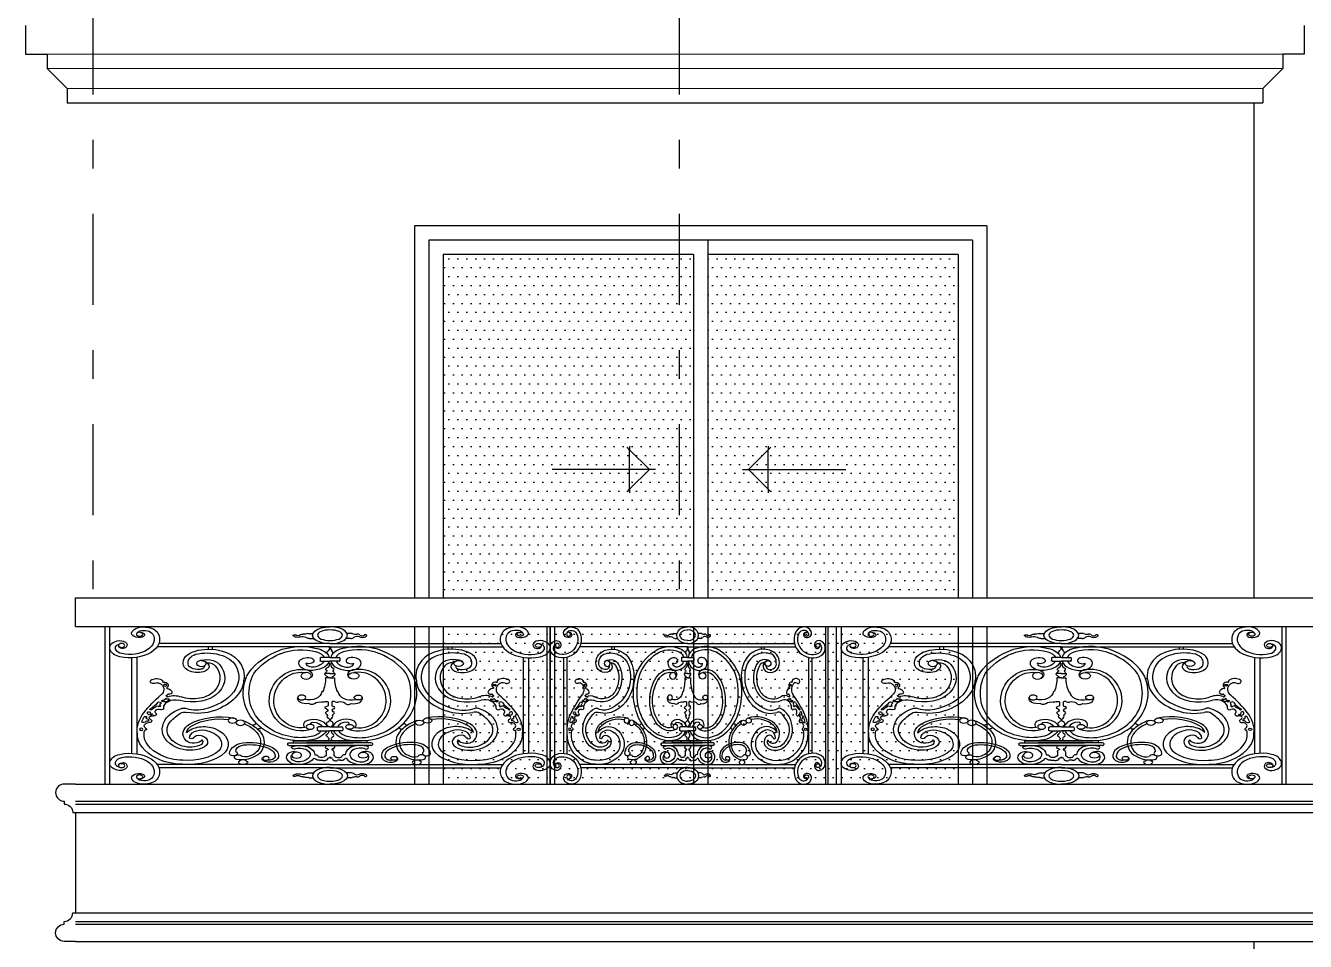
# Model space of a CAD drawing. Extents: x 185 to 567, y -69 to 170.
# Drawn here: x 330.027 to 334.501, y -15.636 to -12.436 of the extents above; entities that cross this region are included whole.
import ezdxf

# ---------------------------------------------------------------- set-up
doc = ezdxf.new("R2010")
doc.units = 0
doc.header["$LTSCALE"] = 0.25
doc.header["$MEASUREMENT"] = 0
doc.linetypes.add('B4-PLANS$0$DASHDOT', pattern=[25.4, 12.7, -6.35, 0, -6.35])
doc.layers.get('0').update_dxf_attribs({"linetype": 'CONTINUOUS'})
for name, color, linetype in [('A-AX', 1, 'B4-PLANS$0$DASHDOT'), ('A-ELV 5', 51, 'CONTINUOUS'), ('A-ELV 6', 71, 'CONTINUOUS'), ('A-FerFroge', 156, 'CONTINUOUS'), ('A-GRC', 8, 'CONTINUOUS'), ('A-groves', 8, 'CONTINUOUS'), ('A-WIN', 3, 'CONTINUOUS'), ('A-WIN HAT', 125, 'CONTINUOUS')]:
    doc.layers.add(name, color=color, linetype=linetype)
doc.layers.add('A-KORNISH', color=8, linetype='CONTINUOUS', lineweight=9)

# ---------------------------------------------------------------- blocks, each defined once
blk = doc.blocks.new('A$C5D9A0A75')
at = {"color": 8}
for p, q in [((-0.2424, -0.5809), (-0.251, -0.5723)), ((-0.2424, -0.5687), (-0.2424, -0.5809)), ((0.2424, -0.5687), (0.2424, -0.5809)), ((0.2424, -0.5809), (0.251, -0.5723)), ((-0.1517, -0.65), (-0.1733, -0.65)), ((0.1517, -0.65), (0.1733, -0.65)), ((-0.251, -0.7277), (-0.2424, -0.7191)), ((-0.2424, -0.7191), (-0.2424, -0.7313)), ((0.2424, -0.7191), (0.2424, -0.7313)), ((0.251, -0.7277), (0.2424, -0.7191))]:
    blk.add_line(p, q, dxfattribs=at)
for p, q in [((-0.1733, -0.65), (-0.5132, -0.65)), ((0.1733, -0.65), (0.5132, -0.65))]:
    blk.add_line(p, q)
at = {"elevation": 0}
for points in [[(-0.2424, -0.5809), (-0.1733, -0.65), (-0.2424, -0.7191), (-0.2424, -0.5809)], [(0.2424, -0.5809), (0.1733, -0.65), (0.2424, -0.7191), (0.2424, -0.5809)]]:
    blk.add_lwpolyline(points, dxfattribs=at)
blk = doc.blocks.new('A$C484D5185')
at = {"layer": 'A-WIN HAT'}
h = blk.add_hatch(dxfattribs=at)
h.set_pattern_fill('DOTS', color=256, scale=0.5, style=0)
h.set_pattern_definition([(0, (0.1, -3e-07), (0.015625, 0.03125), [0, -0.03125])])
h.paths.add_polyline_path([(0.975, 1.85), (0.1, 1.85), (0.1, 0.65), (0.975, 0.65)])
h.paths.add_polyline_path([(1.9, 1.85), (1.025, 1.85), (1.025, 0.65), (1.9, 0.65)])
h.paths.add_polyline_path([(1.9, 0.55), (1.025, 0.55), (1.025, 0), (1.9, 0)])
h.paths.add_polyline_path([(0.975, 0.55), (0.1, 0.55), (0.1, 0), (0.975, 0)])
at = {"layer": 'A-WIN'}
for p, q in [((2, 1.95), (0, 1.95)), ((0, 1.95), (0, 0.65)), ((2, 1.95), (2, 0.65)), ((1.95, 1.9), (0.05, 1.9)), ((0.05, 1.9), (0.05, 0.65)), ((1.025, 1.9), (1.025, 0.65, 0)), ((1.95, 1.9), (1.95, 0.65)), ((0.975, 1.85), (0.1, 1.85, 0)), ((0.1, 1.85), (0.1, 0.65)), ((0.975, 1.85), (0.975, 0.65, 0)), ((1.9, 1.85), (1.025, 1.85)), ((1.9, 1.85), (1.9, 0.65)), ((0, 0.55), (0, 0)), ((0.05, 0.55), (0.05, 0)), ((0.1, 0.55), (0.1, 0)), ((0.975, 0.55, 0), (0.975, 0, 0)), ((1.025, 0.55, 0), (1.025, 0, 0)), ((1.9, 0.55), (1.9, 0)), ((1.95, 0.55), (1.95, 0)), ((2, 0.55), (2, 0))]:
    blk.add_line(p, q, dxfattribs=at)
at = {"layer": 'A-WIN', "extrusion": (0, 0, -1), "zscale": -1}
blk.add_blockref('A$C5D9A0A75', (-0.9941, 1.7491, 0), dxfattribs=at)
blk = doc.blocks.new('A$C50FD488D')
for p, q in [((0.209, -0.6483), (0.209, -0.1009)), ((0.2186, -0.0998), (0.2186, -0.6493)), ((1.1814, -0.0998), (1.1814, -0.6493)), ((1.191, -0.6483), (1.191, -0.1009)), ((0.6548, -0.123), (0.6628, -0.123)), ((0.7452, -0.123), (0.7372, -0.123)), ((0.7, -0.1578), (0.3264, -0.1578)), ((0.6548, -0.1403), (0.6647, -0.1403)), ((0.7, -0.1578), (1.0736, -0.1578)), ((0.7452, -0.1403), (0.7353, -0.1403)), ((0.7, -0.1694), (0.3225, -0.1694)), ((0.4338, -0.1694), (0.4338, -0.178)), ((0.4426, -0.1694), (0.4426, -0.1784)), ((0.7, -0.1694), (1.0775, -0.1694)), ((0.9574, -0.1694), (0.9574, -0.1784)), ((0.9662, -0.1694), (0.9662, -0.178)), ((0.2661, -0.2081), (0.2661, -0.5419)), ((0.2779, -0.2064), (0.2779, -0.5436)), ((0.6783, -0.2087), (0.6783, -0.2183)), ((0.7, -0.2072), (0.6798, -0.2072)), ((0.6798, -0.2197), (0.7, -0.2197)), ((0.7, -0.2072), (0.7202, -0.2072)), ((0.7202, -0.2197), (0.7, -0.2197)), ((0.7217, -0.2087), (0.7217, -0.2183)), ((1.1221, -0.2064), (1.1221, -0.5436)), ((1.1339, -0.2081), (1.1339, -0.5419)), ((0.7006, -0.2627), (0.6887, -0.2627)), ((0.7006, -0.2784), (0.6904, -0.2784)), ((0.695, -0.2742), (0.695, -0.2784)), ((0.6994, -0.2627), (0.7113, -0.2627)), ((0.6994, -0.2784), (0.7096, -0.2784)), ((0.705, -0.2742), (0.705, -0.2784)), ((0.5125, -0.2997), (0.5102, -0.2997)), ((0.5161, -0.2804), (0.5121, -0.2804)), ((0.8839, -0.2804), (0.8879, -0.2804)), ((0.8875, -0.2997), (0.8898, -0.2997)), ((0.6839, -0.3272), (0.6818, -0.3272)), ((0.7161, -0.3272), (0.7182, -0.3272)), ((0.6957, -0.3623), (0.6957, -0.3754)), ((0.7043, -0.3623), (0.7043, -0.3754)), ((0.6721, -0.4527), (0.6721, -0.4606)), ((0.7, -0.4498), (0.675, -0.4498)), ((0.675, -0.4635), (0.7, -0.4635)), ((0.7, -0.4498), (0.725, -0.4498)), ((0.725, -0.4635), (0.7, -0.4635)), ((0.7279, -0.4527), (0.7279, -0.4606)), ((0.6196, -0.4984), (0.7, -0.4984)), ((0.6196, -0.4984), (0.6196, -0.5051)), ((0.7, -0.4984), (0.6493, -0.4984)), ((0.7, -0.4984), (0.7507, -0.4984)), ((0.7804, -0.4984), (0.7, -0.4984)), ((0.7804, -0.4984), (0.7804, -0.5051)), ((0.6071, -0.508), (0.6071, -0.5113)), ((0.6101, -0.5051), (0.7, -0.5051)), ((0.6101, -0.5142), (0.7, -0.5142)), ((0.7, -0.5051), (0.6493, -0.5051)), ((0.7, -0.5142), (0.6493, -0.5142)), ((0.6904, -0.5142), (0.6904, -0.5216)), ((0.7, -0.5051), (0.7507, -0.5051)), ((0.7899, -0.5051), (0.7, -0.5051)), ((0.7, -0.5142), (0.7507, -0.5142)), ((0.7899, -0.5142), (0.7, -0.5142)), ((0.7096, -0.5142), (0.7096, -0.5216)), ((0.7929, -0.508), (0.7929, -0.5113)), ((0.6896, -0.5511), (0.6913, -0.5511)), ((0.6913, -0.5365), (0.6913, -0.5511)), ((0.7087, -0.5365), (0.7087, -0.5511)), ((0.7104, -0.5511), (0.7087, -0.5511)), ((0.7, -0.5806), (0.3225, -0.5806)), ((0.7, -0.5806), (1.0775, -0.5806)), ((0.7, -0.5922), (0.3264, -0.5922)), ((0.6548, -0.6097), (0.6647, -0.6097)), ((0.7, -0.5922), (1.0736, -0.5922)), ((0.7452, -0.6097), (0.7353, -0.6097)), ((0.6548, -0.627), (0.6628, -0.627)), ((0.7452, -0.627), (0.7372, -0.627))]:
    blk.add_line(p, q)
at = {"extrusion": (0, 0, -1)}
for centre, major_axis, ratio, start_param, end_param in [((0.2921, -0.1258), (-0.0261, 0), 0.986193, 0.359204, 1.773868), ((0.2934, -0.1324), (0.0205, 0), 0.986193, 4.240292, 5.936586), ((0.2934, -0.1324), (-0.0326, 0), 0.986193, 1.693369, 2.794993), ((0.7, -0.1293), (-0.0381, 0), 0.770201, 4.712389, 7.853982), ((0.7, -0.1293), (-0.0273, 0.0003), 0.684091, 4.704331, 7.845923), ((0.2823, -0.1222), (0.0157, 0), 0.986193, 1.044957, 3.500797), ((0.2921, -0.1258), (0.014, 0), 0.986193, 3.500797, 4.101526), ((0.2858, -0.128), (-0.00887, 0), 0.986193, 1.609909, 4.186549), ((0.2625, -0.1436), (-0.0534, 0), 0.986193, 2.793121, 3.920657), ((0.2625, -0.1436), (-0.0655, 0), 0.986193, 2.793121, 3.920657), ((0.6222, -0.13), (-0.0028, 0), 0.986193, -0.347364, 2.45784), ((0.6295, -0.1254), (-0.0114, 0), 0.986193, 4.153001, 5.767627), ((0.6295, -0.1254), (-0.00588, 0), 0.986193, 3.689898, 5.767627), ((0.6391, -0.1312), (-0.00547, 0), 0.986193, 0.548305, 1.353902), ((0.6406, -0.1429), (0.00954, 0), 0.986193, 4.147409, 5.443922), ((0.64, -0.1359), (0.0103, 0), 0.986193, 4.517077, 4.873859), ((0.6413, -0.1028), (0.0235, 0), 0.986193, 1.128208, 1.558447), ((0.645, -0.138), (-0.00206, 0.00206), 1, 1.523847, 1.779943), ((0.6548, -0.1317), (0.00879, 0), 0.986193, 1.570796, 2.558971), ((0.6548, -0.1317), (0.00879, 0), 0.986193, 4.310092, 4.712389), ((0.2448, -0.173), (0.0261, 0), 0.986193, 2.925853, 4.340517), ((0.2516, -0.1742), (0.0205, 0), 0.986193, 1.904728, 3.601022), ((0.2448, -0.173), (0.014, 0), 0.986193, 3.739788, 4.340517), ((0.241, -0.1635), (0.0157, 0), 0.986193, 4.340517, 6.796357), ((0.2447, -0.165), (0.00696, 0), 0.986193, 3.141593, 9.424778), ((0.247, -0.1668), (0.00887, 0), 0.986193, 0.513172, 3.089812), ((0.6371, -0.2594), (0.092, 0), 0.986193, 4.113809, 5.142554), ((0.2516, -0.1742), (0.0326, 0), 0.986193, 1.904728, 3.006352), ((0.2625, -0.1436), (-0.0655, 0), 0.986193, 3.920657, 5.048192), ((0.2625, -0.1436), (-0.0534, 0), 0.986193, 3.920657, 5.048192), ((0.4243, -0.2245), (0.045, 0), 0.986193, 3.136144, 4.437415), ((0.4308, -0.257), (-0.0667, 0), 0.986193, 1.189802, 2.81634), ((0.4353, -0.2481), (-0.0711, 0), 0.986193, 1.239292, 2.685863), ((0.683, -0.3257), (-0.1734, 0), 0.986193, 0.307207, 0.972216), ((0.683, -0.3257), (0.1621, 0), 0.986193, 3.544055, 4.113809), ((0.6371, -0.2594), (0.0807, 0), 0.986193, 4.113809, 5.142554), ((0.6588, -0.2128), (-0.0287, 0), 0.986193, 2.000961, 2.94312), ((0.6588, -0.2128), (-0.04, 0), 0.986193, 2.000961, 2.99964), ((0.7044, -0.1907), (0.0109, 0), 0.986193, 2.526413, 3.810715), ((0.6844, -0.1751), (-0.0145, 0), 0.986193, 2.72718, 3.810715), ((0.4243, -0.2245), (0.0343, 0), 0.986193, 3.117833, 4.149148), ((0.419, -0.2277), (0.0104, 0), 0.986193, 3.141593, 9.424778), ((0.4306, -0.2453), (0.0316, 0), 0.986193, 4.08399, 5.814843), ((0.4148, -0.2381), (-0.0213, 0), 0.986193, 1.766722, 4.073893), ((0.3935, -0.2713), (0.119, 0), 0.986193, -0.478494, 0.140238), ((0.6575, -0.2273), (0.0253, 0), 0.986193, 1.662425, 3.379143), ((0.6513, -0.2258), (-0.0189, 0), 0.986193, 0.23755, 1.917148), ((0.6541, -0.2182), (-0.0107, 0), 0.986193, 1.917148, 5.316293), ((0.6588, -0.2128), (0.04, 0), 0.986193, 0.177072, 1.662425), ((0.6588, -0.2128), (-0.0287, 0), 0.986193, 3.389621, 4.490786), ((0.6798, -0.2087), (0.00147, 0), 0.986193, 3.141593, 4.712389), ((0.6798, -0.2183), (0.00147, 0), 0.986193, 1.570796, 3.141593), ((0.411, -0.2282), (0.0318, 0), 0.986193, 1.02315, 3.250179), ((0.411, -0.2282), (0.0212, 0), 0.986193, 1.359839, 3.277918), ((0.4148, -0.2381), (0.0107, 0), 0.986193, -0.207114, 1.517375), ((0.4306, -0.2453), (0.021, 0), 0.986193, -1.540418, -0.468342), ((0.3646, -0.2783), (0.0949, 0), 0.986193, -0.468342, 0.502042), ((0.3646, -0.2783), (-0.1056, 0), 0.986193, 2.67325, 3.643635), ((0.3738, -0.2759), (-0.1269, 0), 0.986193, 2.81634, 3.559374), ((0.6372, -0.3587), (0, 0.1102), 0.634622, -1.455899, 0.198074), ((0.6441, -0.2665), (-0.0174, 0), 0.986193, 1.67343, 3.999532), ((0.6618, -0.2272), (0.0138, 0), 0.986193, 1.325993, 3.162944), ((0.6956, -0.2483), (0.00484, 0), 0.986193, 2.222604, 4.060581), ((0.6833, -0.2323), (0.0155, 0), 0.986193, -0.501731, 0.918989), ((0.6364, -0.3304), (0, 0.168), 0.749863, 2.987054, 5.054443), ((0.5118, -0.2802), (0.1786, 0), 0.986193, -0.010351, 0.269948), ((0.7013, -0.2633), (-0.0127, 0), 0.986193, -1.050198, 0.054521), ((0.6951, -0.2595), (0.00403, 0), 0.986193, 2.222604, 4.060581), ((0.691, -0.2542), (0.00273, 0), 0.986193, -0.918989, 0.918989), ((0.3143, -0.2907), (-0.0071, 0), 0.986193, 4.239124, 6.908824), ((0.3209, -0.2953), (0.0152, 0), 0.986193, 3.767232, 5.474069), ((0.3224, -0.3063), (-0.0107, 0), 0.986193, 1.097531, 2.553849), ((0.3036, -0.3187), (0.0334, 0), 0.986193, -0.587743, 0.619356), ((0.2998, -0.3171), (0.0457, 0), 0.986193, -0.809116, -0.712984), ((0.3358, -0.2921), (0.00146, 0), 0.986193, 1.387681, 3.665061), ((0.3315, -0.2897), (-0.00351, 0), 0.986193, 2.51217, 3.665061), ((0.3376, -0.3017), (-0.00841, 0), 0.986193, 1.387681, 2.785357), ((0.332, -0.3037), (-0.0144, 0), 0.986193, 2.785357, 3.792328), ((0.3821, -0.2825), (0.1293, 0), 0.986193, 0.040903, 1.04538), ((0.3445, -0.3136), (0.00147, 0), 0.986193, 1.906583, 3.426498), ((0.3456, -0.3139), (-0.00182, 0.00182), 1, 5.778964, 6.141834), ((0.3386, -0.3303), (0.0165, 0), 0.986193, -1.23501, -0.133651), ((0.3466, -0.3366), (-0.00175, 0), 0.986193, -0.253663, 2.002078), ((0.3487, -0.3289), (-0.00629, 0), 0.986193, 3.007942, 4.929364), ((0.3985, -0.2966), (0.0669, 0), 0.986193, 0.502042, 2.015089), ((0.4005, -0.2989), (0.0534, 0), 0.986193, 0.481174, 2.075535), ((0.3828, -0.2799), (-0.117, 0), 0.986193, 3.559374, 4.361123), ((0.6534, -0.327), (0.0285, 0), 0.986193, 0.005829, 1.918893), ((0.6936, -0.5929), (-0.4456, 0), 0.986193, 0.456975, 0.619356), ((0.3269, -0.3661), (-0.00411, 0), 0.986193, 0.444529, 3.917405), ((0.3359, -0.3583), (0.00328, 0), 0.986193, 1.056125, 3.391753), ((0.3327, -0.3493), (-0.0083, 0), 0.986193, 3.078791, 4.711877), ((0.3629, -0.3816), (-0.0264, 0), 0.986193, -0.122631, 0.984654), ((0.341, -0.3672), (-0.00708, 0), 0.986193, 1.056125, 1.960136), ((0.3461, -0.3481), (0.00514, 0), 0.986193, 1.224743, 3.000432), ((0.3437, -0.3407), (0.00156, 0), 0.986193, 2.393715, 4.557851), ((0.3389, -0.3451), (-0.00499, 0), 0.986193, 2.393715, 2.865382), ((0.3431, -0.3375), (0.00181, 0), 0.986193, -0.253663, 1.416259), ((0.3451, -0.3434), (-0.00147, 0), 0.986193, 4.095125, 6.006974), ((0.3617, -0.373), (-0.0219, 0), 0.986193, 0.60362, 0.944428), ((0.36, -0.3641), (0.0243, 0), 0.986193, 4.095125, 5.362212), ((0.3483, -0.3542), (-0.00144, 0), 0.986193, 1.218517, 4.325141), ((0.3617, -0.373), (0.0189, 0), 0.986193, 3.923198, 5.156681), ((0.6372, -0.3581), (0, 0.1052), 0.664345, 2.792693, 4.826957), ((0.6481, -0.3501), (-0.0189, 0), 0.986193, 4.424307, 6.467477), ((0.6382, -0.3467), (0.00867, 0), 0.986193, 3.141593, 9.424778), ((0.6777, -0.3759), (0.014, 0), 0.986193, 3.787884, 5.054616), ((0.6841, -0.3565), (-0.0067, 0), 0.986193, 3.987504, 4.964118), ((0.6917, -0.365), (-0.00484, 0), 0.986193, 0.845912, 2.529622), ((0.3085, -0.3882), (-0.00191, 0), 0.986193, 3.7565, 6.59316), ((0.2462, -0.3282), (0.0854, 0), 0.986193, 0.444529, 0.783696), ((0.3271, -0.4011), (0.0209, 0), 0.986193, 3.756501, 4.081862), ((0.3066, -0.3735), (0.0138, 0), 0.986193, 0.400155, 0.940269), ((0.3256, -0.3946), (0.00706, 0), 0.986193, 3.578144, 5.326019), ((0.3231, -0.3804), (-0.00404, 0), 0.986193, 0.400155, 2.512824), ((0.3279, -0.3769), (0.00194, 0), 0.986193, -0.597423, 2.512824), ((0.3343, -0.3726), (-0.00575, 0), 0.986193, -0.597423, 0.701205), ((0.3323, -0.3853), (0.00445, 0), 0.986193, -0.122631, 2.184426), ((0.4137, -0.4531), (-0.0791, 0), 0.986193, 0.094175, 1.069333), ((0.3793, -0.3901), (0.00656, 0), 0.986193, 4.127294, 5.247131), ((0.4068, -0.3443), (0.0474, 0), 0.986193, 1.219531, 2.105538), ((0.6599, -0.3629), (-0.00819, 0), 0.986193, 3.762001, 5.60071), ((0.6934, -0.3825), (0.00433, 0), 0.986193, 1.875147, 4.408038), ((0.6904, -0.3729), (-0.00589, 0), 0.986193, 3.583441, 4.408038), ((0.6906, -0.3915), (0.00524, 0), 0.986193, -1.266445, 1.266445), ((0.4242, -0.4623), (0.1454, 0), 0.986193, 3.070847, 3.598568), ((0.4249, -0.4637), (-0.1398, 0), 0.986193, 0.223137, 0.363351), ((0.2968, -0.4152), (-0.00258, 0), 0.986193, 0.190764, 3.677531), ((0.3022, -0.4183), (-0.00375, 0), 0.986193, -1.206139, 0.535939), ((0.3086, -0.4016), (-0.00766, 0), 0.986193, -0.544841, 0.757911), ((0.3074, -0.4023), (-0.00629, 0), 0.986193, 3.685922, 5.738345), ((0.3031, -0.4013), (-0.00496, 0), 0.986193, 1.545099, 3.312198), ((0.3122, -0.4176), (0.00705, 0), 0.986193, 2.192956, 4.9735), ((0.3112, -0.4027), (0.00326, 0), 0.986193, 1.079241, 3.312198), ((0.3154, -0.4058), (-0.00536, 0), 0.986193, 2.583833, 4.9735), ((0.3302, -0.3967), (-0.0121, 0), 0.986193, -0.557759, 0.436551), ((0.4591, -0.4875), (0.1219, 0), 0.986193, 3.626248, 3.961743), ((0.3829, -0.4142), (-0.0164, 0), 0.986193, 1.131987, 1.889406), ((0.4107, -0.3311), (-0.0723, 0), 0.986193, 4.186973, 5.030999), ((0.46, -0.5116), (-0.0986, 0), 0.986193, 0.847252, 1.876614), ((0.46, -0.5116), (-0.091, 0), 0.986193, 0.847252, 1.775558), ((0.4869, -0.4275), (0.00925, 0), 0.986193, 3.141593, 9.424778), ((0.6963, -0.4005), (-0.00587, 0), 0.986193, -0.780965, 0.780965), ((0.6868, -0.4098), (0.00756, 0), 0.986193, -0.780965, -0.059676), ((0.706, -0.4126), (0.0121, 0), 0.986193, 2.301082, 3.417667), ((0.2922, -0.4288), (-0.00571, 0), 0.986193, 3.508652, 5.408534), ((0.3069, -0.4463), (0.0127, 0), 0.986193, 2.444401, 4.409658), ((0.3022, -0.4326), (-0.00495, 0), 0.986193, 0.367059, 1.782679), ((0.2993, -0.4259), (-0.00441, 0), 0.986193, 1.935454, 3.61259), ((0.3044, -0.4283), (-0.00631, 0), 0.986193, 2.192956, 4.91313), ((0.4093, -0.4607), (0.0759, 0), 0.986193, 2.176291, 3.342001), ((0.4093, -0.4607), (0.0653, 0), 0.986193, 2.176291, 3.613177), ((0.4259, -0.4735), (-0.0471, 0), 0.986193, -0.551208, 0.847252), ((0.4259, -0.4735), (0.0395, 0), 0.986193, 3.247905, 3.988844), ((0.4246, -0.4926), (-0.0447, 0), 0.986193, 0.555033, 2.128552), ((0.5044, -0.435), (0.00925, 0), 0.986193, 3.141593, 9.424778), ((0.46, -0.5116), (0.0986, 0), 0.986193, -1.051426, -0.604473), ((0.46, -0.5116), (0.091, 0), 0.986193, -0.95037, -0.604473), ((0.5419, -0.4474), (-0.00969, 0), 0.986193, 0.203134, 1.344916), ((0.6613, -0.4415), (-0.0187, 0), 0.986193, -0.611101, 1.440214), ((0.6625, -0.4377), (0.00464, 0), 0.986193, 1.87872, 4.710272), ((0.6629, -0.4536), (0.031, 0), 0.986193, 4.581806, 6.159658), ((0.6628, -0.4536), (0.0208, 0), 0.986193, 4.699759, 6.096997), ((0.7035, -0.4388), (-0.0108, 0), 0.986193, -0.769176, 0.965496), ((0.6938, -0.4481), (0.00262, 0), 0.986193, -0.769176, 0.769176), ((0.6942, -0.4256), (0.0055, 0), 0.986193, -0.84051, 0.965496), ((0.3853, -0.4756), (0.1062, 0), 0.986193, 2.22596, 3.172079), ((0.2876, -0.4578), (0.0038, 0), 0.986193, 3.141593, 9.424778), ((0.3854, -0.4756), (0.0917, 0), 0.986193, 2.216856, 3.176603), ((0.3217, -0.4709), (0.028, 0), 0.986193, 3.087824, 3.501086), ((0.2959, -0.4577), (0.00362, 0), 0.986193, -1.200664, 1.691177), ((0.4208, -0.4878), (-0.0279, 0), 0.986193, 0.006108, 1.81447), ((0.4116, -0.5096), (-0.0517, 0), 0.986193, 1.883649, 3.597263), ((0.4116, -0.5096), (0.0662, 0), 0.986193, -0.984044, 0.45567), ((0.4724, -0.5031), (-0.0759, 0), 0.986193, 2.537119, 3.56788), ((0.4724, -0.5031), (0.0836, 0), 0.986193, -0.604473, 0.213243), ((0.5419, -0.4474), (0.00969, 0), 0.986193, 0.579329, 1.596479), ((0.6447, -0.4482), (0.0501, 0), 0.986193, 0.31332, 1.348449), ((0.6504, -0.4512), (0.0333, 0), 0.986193, 0.38402, 1.030313), ((0.675, -0.4527), (0.00294, 0), 0.986193, 3.141593, 4.712389), ((0.675, -0.4606), (-0.00294, 0), 0.986193, 4.712389, 6.283185), ((0.6997, -0.4788), (-0.00775, 0), 0.986193, -0.81588, 0.81588), ((0.689, -0.4676), (0.0079, 0), 0.986193, -0.546224, 0.81588), ((0.4021, -0.4879), (-0.0193, 0), 0.986193, 3.502327, 5.731977), ((0.3972, -0.4873), (0.00434, 0), 0.986193, -0.037495, 3.068222), ((0.4143, -0.4918), (0.0135, 0), 0.986193, 3.494217, 5.041103), ((0.4067, -0.5019), (0.0153, 0), 0.986193, -0.500246, 1.018559), ((0.4067, -0.5019), (-0.026, 0), 0.986193, 2.049556, 4.160152), ((0.5243, -0.5808), (-0.0781, 0), 0.986193, 1.477321, 2.262749), ((0.6877, -0.4914), (0.00973, 0), 0.986193, -0.81588, 0.81588), ((0.3943, -0.4821), (0.0496, 0), 0.986193, 1.018559, 2.176291), ((0.3943, -0.4821), (0.0389, 0), 0.986193, 1.018559, 2.176291), ((0.5195, -0.5424), (-0.0388, 0), 0.986193, -0.010266, 1.508225), ((0.5144, -0.5326), (-0.02, 0), 0.986193, -0.153938, 1.183318), ((0.5198, -0.5432), (-0.0319, 0), 0.986193, 1.15152, 1.500262), ((0.5243, -0.5808), (-0.0704, 0), 0.986193, 1.477321, 2.262749), ((0.4992, -0.5119), (-0.0556, 0), 0.986193, 3.300043, 4.143488), ((0.5501, -0.55), (0.0298, 0), 0.986193, -0.875887, -0.023874), ((0.5501, -0.55), (-0.0375, 0), 0.986193, 2.265705, 3.10214), ((0.6101, -0.508), (0.00294, 0), 0.986193, 3.141593, 4.712389), ((0.6101, -0.5113), (-0.00294, 0), 0.986193, 4.712389, 6.283185), ((0.6209, -0.5218), (-0.00525, 0), 0.986193, 4.527174, 6.98995), ((0.6335, -0.5468), (0.0332, 0), 0.986193, 4.187766, 6.285251), ((0.6335, -0.5468), (-0.0233, 0), 0.986193, 1.046173, 3.586786), ((0.695, -0.5214), (0.00463, 0), 0.986193, 1.620238, 3.108149), ((0.6976, -0.5357), (-0.00637, 0), 0.986193, -0.119702, 1.112412), ((0.6938, -0.528), (-0.00233, 0), 0.986193, 2.029181, 4.254004), ((0.2516, -0.5758), (-0.0326, 0), 0.986193, 0.13524, 1.236864), ((0.2516, -0.5758), (0.0205, 0), 0.986193, 2.682163, 4.378457), ((0.2625, -0.6064), (0.0655, 0), 0.986193, 4.376586, 5.504121), ((0.2625, -0.6064), (0.0534, 0), 0.986193, 4.376586, 5.504121), ((0.3775, -0.4944), (-0.0865, 0), 0.986193, 4.712389, 5.430246), ((0.3775, -0.4944), (-0.072, 0), 0.986193, 4.695569, 5.430246), ((0.3915, -0.4868), (0.0953, 0), 0.986193, 0.581027, 1.717764), ((0.3915, -0.4865), (-0.081, 0), 0.986193, 3.748469, 4.870759), ((0.4892, -0.5422), (-0.00856, 0), 0.986193, 2.258777, 6.210372), ((0.4995, -0.5557), (-0.00856, 0), 0.986193, -1.220497, 2.8792), ((0.5067, -0.5257), (0.0397, 0), 0.986193, 0.971295, 1.828835), ((0.5138, -0.5305), (-0.0241, 0), 0.986193, 4.01445, 4.96415), ((0.4992, -0.5119), (-0.0479, 0), 0.986193, 3.629804, 4.033873), ((0.5604, -0.5612), (0.00859, 0), 0.986193, 2.449744, 4.261139), ((0.56, -0.5594), (0.00684, 0), 0.986193, 3.141593, 9.424778), ((0.566, -0.5518), (-0.0143, 0), 0.986193, 2.957403, 4.232351), ((0.566, -0.5518), (0.0219, 0), 0.986193, -0.154706, 1.090758), ((0.6303, -0.5559), (0.0253, 0), 0.986193, 1.521268, 3.60072), ((0.6223, -0.5518), (-0.0163, 0), 0.986193, 0.44789, 2.354725), ((0.6309, -0.5559), (0.0159, 0), 0.986193, 1.544729, 3.589483), ((0.6306, -0.5454), (-0.0265, 0), 0.986193, 3.586786, 4.686322), ((0.6335, -0.5468), (0.0233, 0.0233), 1, 1.165751, 1.225211), ((0.6629, -0.5649), (0.00605, 0), 0.986193, -1.339211, -0.50515), ((0.6682, -0.5516), (-0.00509, 0), 0.986193, 1.277223, 2.908786), ((0.6815, -0.5485), (0.00856, 0), 0.986193, 0.31267, 2.908786), ((0.6979, -0.5614), (0.00336, 0), 0.986193, 3.205723, 4.562542), ((0.6971, -0.5559), (-0.00221, 0), 0.986193, 3.148587, 4.562542), ((0.7005, -0.5558), (0.000869, 0.000869), 1, 3.843332, 5.068991), ((0.2448, -0.577), (-0.0261, 0), 0.986193, -1.198924, 0.21574), ((0.2448, -0.577), (-0.014, 0), 0.986193, -1.198924, -0.598195), ((0.241, -0.5865), (-0.0157, 0), 0.986193, 2.628421, 5.084261), ((0.2447, -0.585), (0.00696, 0), 0.986193, 3.141593, 9.424778), ((0.247, -0.5832), (-0.00887, 0), 0.986193, 0.05178, 2.628421), ((0.2625, -0.6064), (0.0534, 0), 0.986193, -0.779064, 0.348471), ((0.2625, -0.6064), (-0.0655, 0), 0.986193, 2.362528, 3.490064), ((0.5049, -0.5732), (0.00492, 0), 0.986193, 2.129858, 4.153328), ((0.4978, -0.5619), (0.0086, 0), 0.986193, 0.273969, 1.011735), ((0.5001, -0.5809), (-0.00425, 0), 0.986193, 2.129858, 3.088852), ((0.5225, -0.5619), (-0.0086, 0), 0.986193, -1.011735, -0.273969), ((0.5201, -0.5809), (-0.00425, 0), 0.986193, 0.05274, 1.011735), ((0.5153, -0.5732), (-0.00492, 0), 0.986193, 2.129858, 4.153328), ((0.5677, -0.5552), (-0.0181, 0), 0.986193, 4.232351, 5.591336), ((0.5677, -0.5552), (0.0104, 0), 0.986193, 1.090758, 1.92466), ((0.6319, -0.5465), (0.0348, 0), 0.986193, 0.432203, 1.57951), ((0.675, -0.5583), (0.00781, 0), 0.986193, 1.353928, 2.636442), ((0.6789, -0.5753), (0.00989, 0), 0.986193, 4.495521, 5.311814), ((0.6873, -0.5607), (-0.00726, 0), 0.986193, 3.205723, 5.116798), ((0.2823, -0.6278), (-0.0157, 0), 0.986193, -0.359204, 2.096636), ((0.2858, -0.622), (0.00887, 0), 0.986193, -1.044957, 1.531684), ((0.6295, -0.6246), (0.0114, 0), 0.986193, 3.657151, 5.271777), ((0.6406, -0.6071), (0.00954, 0), 0.986193, 0.839263, 2.135776), ((0.645, -0.612), (0.00206, 0.00206), 1, 1.36165, 1.617745), ((0.6548, -0.6183), (-0.00879, 0), 0.986193, 0.582622, 1.570796), ((0.7, -0.6207), (-0.0381, 0), 0.770201, 7.853982, 10.995574), ((0.7, -0.6207), (-0.0273, 0.0003), 0.684091, 1.562738, 4.704331), ((0.2921, -0.6242), (0.0261, 0), 0.986193, 1.367724, 2.782388), ((0.284, -0.6242), (0.00696, 0), 0.986193, 3.141593, 9.424778), ((0.2921, -0.6242), (-0.014, 0), 0.986193, -0.959933, -0.359204), ((0.2934, -0.6176), (-0.0205, 0), 0.986193, 3.488192, 5.184486), ((0.2934, -0.6176), (0.0326, 0), 0.986193, 0.3466, 1.448224), ((0.6222, -0.62), (0.0028, 0), 0.986193, 0.683753, 3.488957), ((0.6295, -0.6246), (0.00588, 0), 0.986193, 3.657151, 5.73488), ((0.6391, -0.6188), (0.00547, 0), 0.986193, 1.78769, 2.593288), ((0.64, -0.6141), (0.0103, 0), 0.986193, 1.409326, 1.766108), ((0.6413, -0.6472), (0.0235, 0), 0.986193, -1.558447, -1.128208), ((0.6548, -0.6183), (0.00879, 0), 0.986193, 1.570796, 1.973093)]:
    blk.add_ellipse(centre, major_axis=major_axis, ratio=ratio, start_param=start_param, end_param=end_param, dxfattribs=at)
for centre, major_axis, ratio, start_param, end_param in [((0.7, -0.1293), (0.0381, 0), 0.770201, 4.712389, 7.853982), ((0.7, -0.1293), (0.0273, 0.0003), 0.684091, 4.704331, 7.845923), ((1.1066, -0.1324), (0.0326, 0), 0.986193, 1.693369, 2.794993), ((1.1066, -0.1324), (-0.0205, 0), 0.986193, 4.240292, 5.936586), ((1.1079, -0.1258), (0.0261, 0), 0.986193, 0.359204, 1.773868), ((0.7452, -0.1317), (-0.00879, 0), 0.986193, 4.310092, 4.712389), ((0.7452, -0.1317), (-0.00879, 0), 0.986193, 1.570796, 2.558971), ((0.7587, -0.1028), (-0.0235, 0), 0.986193, 1.128208, 1.558447), ((0.755, -0.138), (0.00206, 0.00206), 1, 1.523847, 1.779943), ((0.7594, -0.1429), (-0.00954, 0), 0.986193, 4.147409, 5.443922), ((0.76, -0.1359), (-0.0103, 0), 0.986193, 4.517077, 4.873859), ((0.7609, -0.1312), (0.00547, 0), 0.986193, 0.548305, 1.353902), ((0.7705, -0.1254), (0.0114, 0), 0.986193, 4.153001, 5.767627), ((0.7705, -0.1254), (0.00588, 0), 0.986193, 3.689898, 5.767627), ((0.7778, -0.13), (0.0028, 0), 0.986193, -0.347364, 2.45784), ((1.1375, -0.1436), (0.0655, 0), 0.986193, 2.793121, 3.920657), ((1.1375, -0.1436), (0.0534, 0), 0.986193, 2.793121, 3.920657), ((1.1142, -0.128), (0.00887, 0), 0.986193, 1.609909, 4.186549), ((1.1177, -0.1222), (-0.0157, 0), 0.986193, 1.044957, 3.500797), ((1.1079, -0.1258), (-0.014, 0), 0.986193, 3.500797, 4.101526), ((0.7629, -0.2594), (-0.092, 0), 0.986193, 4.113809, 5.142554), ((1.159, -0.1635), (-0.0157, 0), 0.986193, 4.340517, 6.796357), ((1.153, -0.1668), (-0.00887, 0), 0.986193, 0.513172, 3.089812), ((1.1553, -0.165), (-0.00696, 0), 0.986193, 3.141593, 9.424778), ((1.1484, -0.1742), (-0.0205, 0), 0.986193, 1.904728, 3.601022), ((1.1552, -0.173), (-0.014, 0), 0.986193, 3.739788, 4.340517), ((1.1552, -0.173), (-0.0261, 0), 0.986193, 2.925853, 4.340517), ((0.7156, -0.1751), (0.0145, 0), 0.986193, 2.72718, 3.810715), ((0.7412, -0.2128), (0.04, 0), 0.986193, 2.000961, 2.99964), ((0.6956, -0.1907), (-0.0109, 0), 0.986193, 2.526413, 3.810715), ((0.7412, -0.2128), (0.0287, 0), 0.986193, 2.000961, 2.94312), ((0.7629, -0.2594), (-0.0807, 0), 0.986193, 4.113809, 5.142554), ((0.717, -0.3257), (-0.1621, 0), 0.986193, 3.544055, 4.113809), ((0.717, -0.3257), (0.1734, 0), 0.986193, 0.307207, 0.972216), ((0.9647, -0.2481), (0.0711, 0), 0.986193, 1.239292, 2.685863), ((0.9692, -0.257), (0.0667, 0), 0.986193, 1.189802, 2.81634), ((0.9757, -0.2245), (-0.045, 0), 0.986193, 3.136144, 4.437415), ((1.1375, -0.1436), (0.0655, 0), 0.986193, 3.920657, 5.048192), ((1.1375, -0.1436), (0.0534, 0), 0.986193, 3.920657, 5.048192), ((1.1484, -0.1742), (-0.0326, 0), 0.986193, 1.904728, 3.006352), ((0.7412, -0.2128), (-0.04, 0), 0.986193, 0.177072, 1.662425), ((0.7412, -0.2128), (0.0287, 0), 0.986193, 3.389621, 4.490786), ((0.7202, -0.2087), (-0.00147, 0), 0.986193, 3.141593, 4.712389), ((0.7202, -0.2183), (-0.00147, 0), 0.986193, 1.570796, 3.141593), ((0.7459, -0.2182), (0.0107, 0), 0.986193, 1.917148, 5.316293), ((0.7487, -0.2258), (0.0189, 0), 0.986193, 0.23755, 1.917148), ((0.7425, -0.2273), (-0.0253, 0), 0.986193, 1.662425, 3.379143), ((1.0065, -0.2713), (-0.119, 0), 0.986193, -0.478494, 0.140238), ((0.9694, -0.2453), (-0.0316, 0), 0.986193, 4.08399, 5.814843), ((0.9852, -0.2381), (0.0213, 0), 0.986193, 1.766722, 4.073893), ((0.981, -0.2277), (-0.0104, 0), 0.986193, 3.141593, 9.424778), ((0.9757, -0.2245), (-0.0343, 0), 0.986193, 3.117833, 4.149148), ((0.7167, -0.2323), (-0.0155, 0), 0.986193, -0.501731, 0.918989), ((0.7044, -0.2483), (-0.00484, 0), 0.986193, 2.222604, 4.060581), ((0.7382, -0.2272), (-0.0138, 0), 0.986193, 1.325993, 3.162944), ((0.7559, -0.2665), (0.0174, 0), 0.986193, 1.67343, 3.999532), ((0.7628, -0.3587), (0, 0.1102), 0.634622, -1.455899, 0.198074), ((1.0262, -0.2759), (0.1269, 0), 0.986193, 2.81634, 3.559374), ((1.0354, -0.2783), (0.1056, 0), 0.986193, 2.67325, 3.643635), ((1.0354, -0.2783), (-0.0949, 0), 0.986193, -0.468342, 0.502042), ((0.9694, -0.2453), (-0.021, 0), 0.986193, -1.540418, -0.468342), ((0.989, -0.2282), (-0.0318, 0), 0.986193, 1.02315, 3.250179), ((0.9852, -0.2381), (-0.0107, 0), 0.986193, -0.207114, 1.517375), ((0.989, -0.2282), (-0.0212, 0), 0.986193, 1.359839, 3.277918), ((0.6987, -0.2633), (0.0127, 0), 0.986193, -1.050198, 0.054521), ((0.709, -0.2542), (-0.00273, 0), 0.986193, -0.918989, 0.918989), ((0.7049, -0.2595), (-0.00403, 0), 0.986193, 2.222604, 4.060581), ((0.8882, -0.2802), (-0.1786, 0), 0.986193, -0.010351, 0.269948), ((0.7636, -0.3304), (0, 0.168), 0.749863, 2.987054, 5.054443), ((1.0179, -0.2825), (-0.1293, 0), 0.986193, 0.040903, 1.04538), ((1.068, -0.3037), (0.0144, 0), 0.986193, 2.785357, 3.792328), ((1.0624, -0.3017), (0.00841, 0), 0.986193, 1.387681, 2.785357), ((1.0964, -0.3187), (-0.0334, 0), 0.986193, -0.587743, 0.619356), ((1.0642, -0.2921), (-0.00146, 0), 0.986193, 1.387681, 3.665061), ((1.0685, -0.2897), (0.00351, 0), 0.986193, 2.51217, 3.665061), ((1.1002, -0.3171), (-0.0457, 0), 0.986193, -0.809116, -0.712984), ((1.0791, -0.2953), (-0.0152, 0), 0.986193, 3.767232, 5.474069), ((1.0776, -0.3063), (0.0107, 0), 0.986193, 1.097531, 2.553849), ((1.0857, -0.2907), (0.0071, 0), 0.986193, 4.239124, 6.908824), ((0.7466, -0.327), (-0.0285, 0), 0.986193, 0.005829, 1.918893), ((1.0172, -0.2799), (0.117, 0), 0.986193, 3.559374, 4.361123), ((1.0015, -0.2966), (-0.0669, 0), 0.986193, 0.502042, 2.015089), ((0.9995, -0.2989), (-0.0534, 0), 0.986193, 0.481174, 2.075535), ((1.0513, -0.3289), (0.00629, 0), 0.986193, 3.007942, 4.929364), ((1.0614, -0.3303), (-0.0165, 0), 0.986193, -1.23501, -0.133651), ((1.0534, -0.3366), (0.00175, 0), 0.986193, -0.253663, 2.002078), ((1.0555, -0.3136), (-0.00147, 0), 0.986193, 1.906583, 3.426498), ((1.0544, -0.3139), (0.00182, 0.00182), 1, 5.778964, 6.141834), ((0.7083, -0.365), (0.00484, 0), 0.986193, 0.845912, 2.529622), ((0.7159, -0.3565), (0.0067, 0), 0.986193, 3.987504, 4.964118), ((0.7223, -0.3759), (-0.014, 0), 0.986193, 3.787884, 5.054616), ((0.7628, -0.3581), (0, 0.1052), 0.664345, 2.792693, 4.826957), ((0.7519, -0.3501), (0.0189, 0), 0.986193, 4.424307, 6.467477), ((0.7618, -0.3467), (-0.00867, 0), 0.986193, 3.141593, 9.424778), ((1.04, -0.3641), (-0.0243, 0), 0.986193, 4.095125, 5.362212), ((1.0383, -0.373), (-0.0189, 0), 0.986193, 3.923198, 5.156681), ((1.0517, -0.3542), (0.00144, 0), 0.986193, 1.218517, 4.325141), ((1.0383, -0.373), (0.0219, 0), 0.986193, 0.60362, 0.944428), ((1.0371, -0.3816), (0.0264, 0), 0.986193, -0.122631, 0.984654), ((1.0539, -0.3481), (-0.00514, 0), 0.986193, 1.224743, 3.000432), ((1.0549, -0.3434), (0.00147, 0), 0.986193, 4.095125, 6.006974), ((1.0569, -0.3375), (-0.00181, 0), 0.986193, -0.253663, 1.416259), ((1.0611, -0.3451), (0.00499, 0), 0.986193, 2.393715, 2.865382), ((1.059, -0.3672), (0.00708, 0), 0.986193, 1.056125, 1.960136), ((1.0563, -0.3407), (-0.00156, 0), 0.986193, 2.393715, 4.557851), ((1.0673, -0.3493), (0.0083, 0), 0.986193, 3.078791, 4.711877), ((1.0641, -0.3583), (-0.00328, 0), 0.986193, 1.056125, 3.391753), ((1.0731, -0.3661), (0.00411, 0), 0.986193, 0.444529, 3.917405), ((0.7064, -0.5929), (0.4456, 0), 0.986193, 0.456975, 0.619356), ((0.7094, -0.3915), (-0.00524, 0), 0.986193, -1.266445, 1.266445), ((0.7096, -0.3729), (0.00589, 0), 0.986193, 3.583441, 4.408038), ((0.7066, -0.3825), (-0.00433, 0), 0.986193, 1.875147, 4.408038), ((0.7401, -0.3629), (0.00819, 0), 0.986193, 3.762001, 5.60071), ((0.9932, -0.3443), (-0.0474, 0), 0.986193, 1.219531, 2.105538), ((1.0207, -0.3901), (-0.00656, 0), 0.986193, 4.127294, 5.247131), ((0.9863, -0.4531), (0.0791, 0), 0.986193, 0.094175, 1.069333), ((1.0677, -0.3853), (-0.00445, 0), 0.986193, -0.122631, 2.184426), ((1.0721, -0.3769), (-0.00194, 0), 0.986193, -0.597423, 2.512824), ((1.0657, -0.3726), (0.00575, 0), 0.986193, -0.597423, 0.701205), ((1.0744, -0.3946), (-0.00706, 0), 0.986193, 3.578144, 5.326019), ((1.0769, -0.3804), (0.00404, 0), 0.986193, 0.400155, 2.512824), ((1.1538, -0.3282), (-0.0854, 0), 0.986193, 0.444529, 0.783696), ((1.0934, -0.3735), (-0.0138, 0), 0.986193, 0.400155, 0.940269), ((1.0729, -0.4011), (-0.0209, 0), 0.986193, 3.756501, 4.081862), ((1.0915, -0.3882), (0.00191, 0), 0.986193, 3.7565, 6.59316), ((0.694, -0.4126), (-0.0121, 0), 0.986193, 2.301082, 3.417667), ((0.7132, -0.4098), (-0.00756, 0), 0.986193, -0.780965, -0.059676), ((0.7037, -0.4005), (0.00587, 0), 0.986193, -0.780965, 0.780965), ((0.9131, -0.4275), (-0.00925, 0), 0.986193, 3.141593, 9.424778), ((0.94, -0.5116), (0.0986, 0), 0.986193, 0.847252, 1.876614), ((0.94, -0.5116), (0.091, 0), 0.986193, 0.847252, 1.775558), ((0.9893, -0.3311), (0.0723, 0), 0.986193, 4.186973, 5.030999), ((1.0171, -0.4142), (0.0164, 0), 0.986193, 1.131987, 1.889406), ((0.9409, -0.4875), (-0.1219, 0), 0.986193, 3.626248, 3.961743), ((1.0846, -0.4058), (0.00536, 0), 0.986193, 2.583833, 4.9735), ((1.0698, -0.3967), (0.0121, 0), 0.986193, -0.557759, 0.436551), ((1.0878, -0.4176), (-0.00705, 0), 0.986193, 2.192956, 4.9735), ((1.0888, -0.4027), (-0.00326, 0), 0.986193, 1.079241, 3.312198), ((1.0926, -0.4023), (0.00629, 0), 0.986193, 3.685922, 5.738345), ((1.0969, -0.4013), (0.00496, 0), 0.986193, 1.545099, 3.312198), ((1.0914, -0.4016), (0.00766, 0), 0.986193, -0.544841, 0.757911), ((1.0978, -0.4183), (0.00375, 0), 0.986193, -1.206139, 0.535939), ((1.1032, -0.4152), (0.00258, 0), 0.986193, 0.190764, 3.677531), ((0.9751, -0.4637), (0.1398, 0), 0.986193, 0.223137, 0.363351), ((0.9758, -0.4623), (-0.1454, 0), 0.986193, 3.070847, 3.598568), ((0.7058, -0.4256), (-0.0055, 0), 0.986193, -0.84051, 0.965496), ((0.6965, -0.4388), (0.0108, 0), 0.986193, -0.769176, 0.965496), ((0.7062, -0.4481), (-0.00262, 0), 0.986193, -0.769176, 0.769176), ((0.7371, -0.4536), (-0.031, 0), 0.986193, 4.581806, 6.159658), ((0.7372, -0.4536), (-0.0208, 0), 0.986193, 4.699759, 6.096997), ((0.7375, -0.4377), (-0.00464, 0), 0.986193, 1.87872, 4.710272), ((0.7387, -0.4415), (0.0187, 0), 0.986193, -0.611101, 1.440214), ((0.94, -0.5116), (-0.0986, 0), 0.986193, -1.051426, -0.604473), ((0.8581, -0.4474), (0.00969, 0), 0.986193, 0.203134, 1.344916), ((0.94, -0.5116), (-0.091, 0), 0.986193, -0.95037, -0.604473), ((0.8956, -0.435), (-0.00925, 0), 0.986193, 3.141593, 9.424778), ((0.9754, -0.4926), (0.0447, 0), 0.986193, 0.555033, 2.128552), ((0.9741, -0.4735), (-0.0395, 0), 0.986193, 3.247905, 3.988844), ((0.9741, -0.4735), (0.0471, 0), 0.986193, -0.551208, 0.847252), ((0.9907, -0.4607), (-0.0653, 0), 0.986193, 2.176291, 3.613177), ((0.9907, -0.4607), (-0.0759, 0), 0.986193, 2.176291, 3.342001), ((1.0956, -0.4283), (0.00631, 0), 0.986193, 2.192956, 4.91313), ((1.1007, -0.4259), (0.00441, 0), 0.986193, 1.935454, 3.61259), ((1.0978, -0.4326), (0.00495, 0), 0.986193, 0.367059, 1.782679), ((1.0931, -0.4463), (-0.0127, 0), 0.986193, 2.444401, 4.409658), ((1.1078, -0.4288), (0.00571, 0), 0.986193, 3.508652, 5.408534), ((0.711, -0.4676), (-0.0079, 0), 0.986193, -0.546224, 0.81588), ((0.7003, -0.4788), (0.00775, 0), 0.986193, -0.81588, 0.81588), ((0.7553, -0.4482), (-0.0501, 0), 0.986193, 0.31332, 1.348449), ((0.7496, -0.4512), (-0.0333, 0), 0.986193, 0.38402, 1.030313), ((0.725, -0.4527), (-0.00294, 0), 0.986193, 3.141593, 4.712389), ((0.725, -0.4606), (0.00294, 0), 0.986193, 4.712389, 6.283185), ((0.9276, -0.5031), (-0.0836, 0), 0.986193, -0.604473, 0.213243), ((0.9276, -0.5031), (0.0759, 0), 0.986193, 2.537119, 3.56788), ((0.8581, -0.4474), (-0.00969, 0), 0.986193, 0.579329, 1.596479), ((0.9884, -0.5096), (-0.0662, 0), 0.986193, -0.984044, 0.45567), ((0.9884, -0.5096), (0.0517, 0), 0.986193, 1.883649, 3.597263), ((0.9792, -0.4878), (0.0279, 0), 0.986193, 0.006108, 1.81447), ((1.0146, -0.4756), (-0.0917, 0), 0.986193, 2.216856, 3.176603), ((1.0147, -0.4756), (-0.1062, 0), 0.986193, 2.22596, 3.172079), ((1.1041, -0.4577), (-0.00362, 0), 0.986193, -1.200664, 1.691177), ((1.0783, -0.4709), (-0.028, 0), 0.986193, 3.087824, 3.501086), ((1.1124, -0.4578), (-0.0038, 0), 0.986193, 3.141593, 9.424778), ((0.7123, -0.4914), (-0.00973, 0), 0.986193, -0.81588, 0.81588), ((0.8757, -0.5808), (0.0781, 0), 0.986193, 1.477321, 2.262749), ((0.9933, -0.5019), (0.026, 0), 0.986193, 2.049556, 4.160152), ((0.9933, -0.5019), (-0.0153, 0), 0.986193, -0.500246, 1.018559), ((0.9979, -0.4879), (0.0193, 0), 0.986193, 3.502327, 5.731977), ((0.9857, -0.4918), (-0.0135, 0), 0.986193, 3.494217, 5.041103), ((1.0028, -0.4873), (-0.00434, 0), 0.986193, -0.037495, 3.068222), ((0.7062, -0.528), (0.00233, 0), 0.986193, 2.029181, 4.254004), ((0.705, -0.5214), (-0.00463, 0), 0.986193, 1.620238, 3.108149), ((0.7024, -0.5357), (0.00637, 0), 0.986193, -0.119702, 1.112412), ((0.7665, -0.5468), (-0.0332, 0), 0.986193, 4.187766, 6.285251), ((0.7665, -0.5468), (0.0233, 0), 0.986193, 1.046173, 3.586786), ((0.7791, -0.5218), (0.00525, 0), 0.986193, 4.527174, 6.98995), ((0.7899, -0.508), (-0.00294, 0), 0.986193, 3.141593, 4.712389), ((0.7899, -0.5113), (0.00294, 0), 0.986193, 4.712389, 6.283185), ((0.8499, -0.55), (0.0375, 0), 0.986193, 2.265705, 3.10214), ((0.8499, -0.55), (-0.0298, 0), 0.986193, -0.875887, -0.023874), ((0.8757, -0.5808), (0.0704, 0), 0.986193, 1.477321, 2.262749), ((0.9008, -0.5119), (0.0556, 0), 0.986193, 3.300043, 4.143488), ((0.8802, -0.5432), (0.0319, 0), 0.986193, 1.15152, 1.500262), ((0.8805, -0.5424), (0.0388, 0), 0.986193, -0.010266, 1.508225), ((0.8856, -0.5326), (0.02, 0), 0.986193, -0.153938, 1.183318), ((1.0057, -0.4821), (-0.0496, 0), 0.986193, 1.018559, 2.176291), ((1.0057, -0.4821), (-0.0389, 0), 0.986193, 1.018559, 2.176291), ((0.6995, -0.5558), (-0.000869, 0.000869), 1, 3.843332, 5.068991), ((0.7029, -0.5559), (0.00221, 0), 0.986193, 3.148587, 4.562542), ((0.7021, -0.5614), (-0.00336, 0), 0.986193, 3.205723, 4.562542), ((0.7185, -0.5485), (-0.00856, 0), 0.986193, 0.31267, 2.908786), ((0.7318, -0.5516), (0.00509, 0), 0.986193, 1.277223, 2.908786), ((0.7371, -0.5649), (-0.00605, 0), 0.986193, -1.339211, -0.50515), ((0.7665, -0.5468), (-0.0233, 0.0233), 1, 1.165751, 1.225211), ((0.7694, -0.5454), (0.0265, 0), 0.986193, 3.586786, 4.686322), ((0.7777, -0.5518), (0.0163, 0), 0.986193, 0.44789, 2.354725), ((0.7697, -0.5559), (-0.0253, 0), 0.986193, 1.521268, 3.60072), ((0.7691, -0.5559), (-0.0159, 0), 0.986193, 1.544729, 3.589483), ((0.834, -0.5518), (-0.0219, 0), 0.986193, -0.154706, 1.090758), ((0.834, -0.5518), (0.0143, 0), 0.986193, 2.957403, 4.232351), ((0.84, -0.5594), (-0.00684, 0), 0.986193, 3.141593, 9.424778), ((0.8396, -0.5612), (-0.00859, 0), 0.986193, 2.449744, 4.261139), ((0.9008, -0.5119), (0.0479, 0), 0.986193, 3.629804, 4.033873), ((0.8862, -0.5305), (0.0241, 0), 0.986193, 4.01445, 4.96415), ((0.8933, -0.5257), (-0.0397, 0), 0.986193, 0.971295, 1.828835), ((0.9005, -0.5557), (0.00856, 0), 0.986193, -1.220497, 2.8792), ((0.9108, -0.5422), (0.00856, 0), 0.986193, 2.258777, 6.210372), ((1.0085, -0.4868), (-0.0953, 0), 0.986193, 0.581027, 1.717764), ((1.0085, -0.4865), (0.081, 0), 0.986193, 3.748469, 4.870759), ((1.0225, -0.4944), (0.072, 0), 0.986193, 4.695569, 5.430246), ((1.0225, -0.4944), (0.0865, 0), 0.986193, 4.712389, 5.430246), ((1.1375, -0.6064), (-0.0655, 0), 0.986193, 4.376586, 5.504121), ((1.1375, -0.6064), (-0.0534, 0), 0.986193, 4.376586, 5.504121), ((1.1484, -0.5758), (-0.0205, 0), 0.986193, 2.682163, 4.378457), ((1.1484, -0.5758), (0.0326, 0), 0.986193, 0.13524, 1.236864), ((0.7127, -0.5607), (0.00726, 0), 0.986193, 3.205723, 5.116798), ((0.7211, -0.5753), (-0.00989, 0), 0.986193, 4.495521, 5.311814), ((0.725, -0.5583), (-0.00781, 0), 0.986193, 1.353928, 2.636442), ((0.7681, -0.5465), (-0.0348, 0), 0.986193, 0.432203, 1.57951), ((0.8323, -0.5552), (0.0181, 0), 0.986193, 4.232351, 5.591336), ((0.8323, -0.5552), (-0.0104, 0), 0.986193, 1.090758, 1.92466), ((0.8847, -0.5732), (0.00492, 0), 0.986193, 2.129858, 4.153328), ((0.8775, -0.5619), (0.0086, 0), 0.986193, -1.011735, -0.273969), ((0.8799, -0.5809), (0.00425, 0), 0.986193, 0.05274, 1.011735), ((0.9022, -0.5619), (-0.0086, 0), 0.986193, 0.273969, 1.011735), ((0.8999, -0.5809), (0.00425, 0), 0.986193, 2.129858, 3.088852), ((0.8951, -0.5732), (-0.00492, 0), 0.986193, 2.129858, 4.153328), ((1.1375, -0.6064), (0.0655, 0), 0.986193, 2.362528, 3.490064), ((1.1375, -0.6064), (-0.0534, 0), 0.986193, -0.779064, 0.348471), ((1.159, -0.5865), (0.0157, 0), 0.986193, 2.628421, 5.084261), ((1.153, -0.5832), (0.00887, 0), 0.986193, 0.05178, 2.628421), ((1.1553, -0.585), (-0.00696, 0), 0.986193, 3.141593, 9.424778), ((1.1552, -0.577), (0.014, 0), 0.986193, -1.198924, -0.598195), ((1.1552, -0.577), (0.0261, 0), 0.986193, -1.198924, 0.21574), ((0.7, -0.6207), (0.0381, 0), 0.770201, 7.853982, 10.995574), ((0.7, -0.6207), (0.0273, 0.0003), 0.684091, 1.562738, 4.704331), ((0.7452, -0.6183), (0.00879, 0), 0.986193, 0.582622, 1.570796), ((0.755, -0.612), (-0.00206, 0.00206), 1, 1.36165, 1.617745), ((0.7594, -0.6071), (-0.00954, 0), 0.986193, 0.839263, 2.135776), ((0.7705, -0.6246), (-0.0114, 0), 0.986193, 3.657151, 5.271777), ((1.1142, -0.622), (-0.00887, 0), 0.986193, -1.044957, 1.531684), ((1.1177, -0.6278), (0.0157, 0), 0.986193, -0.359204, 2.096636), ((0.7452, -0.6183), (-0.00879, 0), 0.986193, 1.570796, 1.973093), ((0.7587, -0.6472), (-0.0235, 0), 0.986193, -1.558447, -1.128208), ((0.76, -0.6141), (-0.0103, 0), 0.986193, 1.409326, 1.766108), ((0.7609, -0.6188), (-0.00547, 0), 0.986193, 1.78769, 2.593288), ((0.7705, -0.6246), (-0.00588, 0), 0.986193, 3.657151, 5.73488), ((0.7778, -0.62), (-0.0028, 0), 0.986193, 0.683753, 3.488957), ((1.1066, -0.6176), (-0.0326, 0), 0.986193, 0.3466, 1.448224), ((1.1066, -0.6176), (0.0205, 0), 0.986193, 3.488192, 5.184486), ((1.1079, -0.6242), (-0.0261, 0), 0.986193, 1.367724, 2.782388), ((1.116, -0.6242), (-0.00696, 0), 0.986193, 3.141593, 9.424778), ((1.1079, -0.6242), (0.014, 0), 0.986193, -0.959933, -0.359204)]:
    blk.add_ellipse(centre, major_axis=major_axis, ratio=ratio, start_param=start_param, end_param=end_param)
for centre, major_axis in [((0.284, -0.1258), (-0.00696, 0)), ((0.648, -0.2711), (-0.0114, 0)), ((0.3399, -0.3042), (-0.00331, 0)), ((0.6569, -0.4495), (-0.00865, 0)), ((0.6274, -0.5486), (-0.0105, 0))]:
    blk.add_ellipse(centre, major_axis=major_axis, ratio=0.986193, dxfattribs=at)
for centre, major_axis in [((1.116, -0.1258), (0.00696, 0)), ((0.752, -0.2711), (0.0114, 0)), ((1.0601, -0.3042), (0.00331, 0)), ((0.7431, -0.4495), (0.00865, 0)), ((0.7726, -0.5486), (0.0105, 0))]:
    blk.add_ellipse(centre, major_axis=major_axis, ratio=0.986193)
for points, knots in [([(0.6676, -0.4794), (0.6553, -0.4855), (0.6458, -0.4872), (0.6364, -0.4872), (0.6, -0.4872), (0.5629, -0.4614), (0.5192, -0.3733), (0.5177, -0.3122), (0.5338, -0.2631)], [6.027743, 6.027743, 6.027743, 6.027743, 6.283185, 6.283185, 6.283185, 7.269804, 7.269804, 8.291248, 8.291248, 8.291248, 8.291248]), ([(0.5777, -0.3468), (0.5799, -0.3164), (0.5914, -0.2883), (0.619, -0.2602), (0.6334, -0.2561), (0.6471, -0.26)], [4.827286, 4.827286, 4.827286, 4.827286, 5.70956, 5.70956, 6.446715, 6.446715, 6.446715, 6.446715]), ([(0.7324, -0.4794), (0.7447, -0.4855), (0.7542, -0.4872), (0.7636, -0.4872), (0.8, -0.4872), (0.8371, -0.4614), (0.8808, -0.3733), (0.8823, -0.3122), (0.8662, -0.2631)], [6.027743, 6.027743, 6.027743, 6.027743, 6.283185, 6.283185, 6.283185, 7.269804, 7.269804, 8.291248, 8.291248, 8.291248, 8.291248]), ([(0.8223, -0.3468), (0.8201, -0.3164), (0.8086, -0.2883), (0.781, -0.2602), (0.7666, -0.2561), (0.7529, -0.26)], [4.827286, 4.827286, 4.827286, 4.827286, 5.70956, 5.70956, 6.446715, 6.446715, 6.446715, 6.446715]), ([(0.646, -0.4521), (0.626, -0.4568), (0.6047, -0.4452), (0.5807, -0.3984), (0.5758, -0.3721), (0.5777, -0.3468)], [6.123586, 6.123586, 6.123586, 6.123586, 7.196425, 7.196425, 7.96855, 7.96855, 7.96855, 7.96855]), ([(0.754, -0.4521), (0.774, -0.4568), (0.7953, -0.4452), (0.8193, -0.3984), (0.8242, -0.3721), (0.8223, -0.3468)], [6.123586, 6.123586, 6.123586, 6.123586, 7.196425, 7.196425, 7.96855, 7.96855, 7.96855, 7.96855])]:
    blk.add_open_spline(points, degree=3, knots=knots)
blk = doc.blocks.new('htft')
blk.add_lwpolyline([(0, 0), (-0.04, 0, 1), (-0.04, -0.06), (-0.04, -0.07, -0.414214), (-0.01, -0.1), (0, -0.1)], format="xyb")

msp = doc.modelspace()

# ---------------------------------------------------------------- linework, layer by layer
at = {"layer": 'A-AX', "ltscale": 0.1}
for p, q in [((330.2615, -5.7438), (330.2615, -14.4538)), ((332.3115, -5.7438), (332.3115, -14.4538))]:
    msp.add_line(p, q, dxfattribs=at)
at = {"layer": 'A-ELV 5'}
for p, q in [((330.1715, -12.7056), (334.3515, -12.7056)), ((334.3215, -14.4356), (334.3215, -12.7056)), ((330.2015, -14.5356), (330.2015, -14.4356)), ((330.2015, -14.4356), (334.5715, -14.4356)), ((330.2015, -14.5356), (334.5715, -14.5356)), ((334.3215, -17.4356), (334.3215, -15.6356))]:
    msp.add_line(p, q, dxfattribs=at)
at = {"layer": 'A-ELV 5', "elevation": 0}
for points in [[(330.0265, -12.4356), (330.0265, -12.5356), (330.1015, -12.5356), (330.1015, -12.5856), (330.1715, -12.6556), (330.1715, -12.7056)], [(334.4965, -12.4356), (334.4965, -12.5356), (334.4215, -12.5356), (334.4215, -12.5856), (334.3515, -12.6556), (334.3515, -12.7056)]]:
    msp.add_lwpolyline(points, dxfattribs=at)
at = {"layer": 'A-ELV 6'}
for p, q in [((330.2015, -15.0857), (336.3439, -15.0857)), ((330.2015, -15.1857), (330.2015, -15.5357)), ((330.2015, -15.1857), (330.2015, -15.5357)), ((330.2015, -15.1857, 0), (336.3439, -15.1857, 0)), ((330.2015, -15.5357), (336.3439, -15.5357)), ((330.2015, -15.6357, 0), (336.3439, -15.6357, 0))]:
    msp.add_line(p, q, dxfattribs=at)
at = {"layer": 'A-GRC'}
for p, q in [((330.2015, -15.1457, 0), (336.3439, -15.1457, 0)), ((330.2015, -15.1557, 0), (336.3439, -15.1557, 0)), ((330.2015, -15.5657, 0), (336.3439, -15.5657, 0)), ((330.2015, -15.5757, 0), (336.3439, -15.5757, 0))]:
    msp.add_line(p, q, dxfattribs=at)
at = {"layer": 'A-groves'}
for p, q in [((330.2015, -15.0857), (344.1615, -15.0857)), ((330.2015, -15.6357), (344.1615, -15.6357))]:
    msp.add_line(p, q, dxfattribs=at)
at = {"layer": 'A-KORNISH'}
for p, q in [((330.0265, -12.5356), (334.4965, -12.5356)), ((330.1015, -12.5856), (334.4215, -12.5856)), ((330.1715, -12.6556), (334.3515, -12.6556))]:
    msp.add_line(p, q, dxfattribs=at)

# ---------------------------------------------------------------- block references
at = {"layer": 'A-ELV 6'}
msp.add_blockref('htft', (330.2015, -15.0857, 0), dxfattribs=at)
at = {"layer": 'A-ELV 6', "xscale": -1, "rotation": 180}
msp.add_blockref('htft', (330.2015, -15.6357, 0), dxfattribs=at)
at = {"layer": 'A-FerFroge', "extrusion": (0, 0, -1), "zscale": -1}
for p, xscale in [((-332.2106, -14.4366, 0), 1.6), ((-331.6409, -14.4366, 0), -1), ((-332.5274, -14.4366, 0), -1.6)]:
    msp.add_blockref('A$C50FD488D', p, dxfattribs=dict(at, xscale=xscale))
at = {"layer": 'A-WIN'}
msp.add_blockref('A$C484D5185', (331.3865, -15.0857, 0), dxfattribs=at)

doc.saveas('drawing.dxf')
